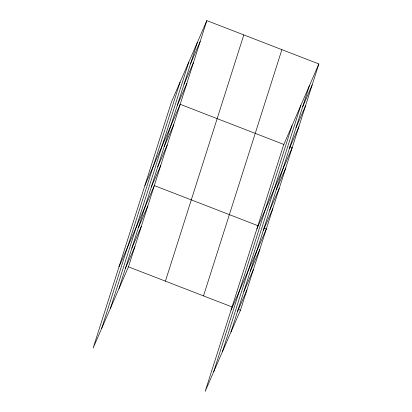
<?xml version="1.0" encoding="UTF-8"?>
<svg xmlns="http://www.w3.org/2000/svg" width="412" height="412" viewBox="0 0 412 412"><rect width="100%" height="100%" fill="white"/><g stroke="black" fill="none" stroke-linecap="round" stroke-linejoin="round"><path stroke-width="0.62" d="M101.656 328.467L180.049 82.22M110.426 308.3L188.814 62.052M118.939 288.724L197.327 42.477M206.839 20.6L171.536 101.795L93.148 348.042L128.451 266.847L206.839 20.6L318.852 63.958L240.464 310.205L205.161 391.4L283.549 145.153L318.852 63.958M165.418 281.154L243.806 34.907M203.502 295.898L281.89 49.646M213.668 371.825L292.062 125.578M222.439 351.657L300.827 105.41M230.952 332.082L309.34 85.835M190.663 63.407L200.175 41.53M184.004 84.342L193.516 62.464M177.34 105.271L186.852 83.394M144.885 185.518L180.188 104.324L283.853 144.447M164.208 146.518L173.72 124.64M157.745 166.834L167.257 144.957M151.276 187.146L160.788 165.269M119.016 266.78L154.32 185.585L257.984 225.709M138.339 227.779L147.851 205.902M131.876 248.096L141.388 226.219M125.408 268.408L134.92 246.53M302.676 106.765L312.188 84.887M296.017 127.694L305.529 105.817M289.353 148.624L298.865 126.747M256.897 228.876L292.201 147.681L289.816 146.76M276.22 189.875L285.732 167.998M269.752 210.187L279.269 188.31M263.289 230.504L272.801 208.627M231.029 310.138L266.332 228.943L263.948 228.021M250.352 271.137L259.864 249.26M243.883 291.449L253.401 269.572M237.42 311.766L246.932 289.888M128.451 266.847L232.116 306.971M238.079 309.283L240.464 310.205"/></g></svg>
